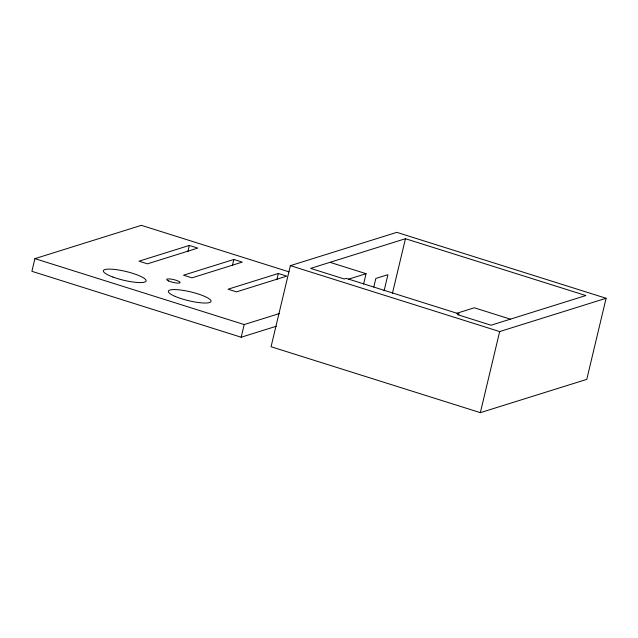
<?xml version="1.0" encoding="UTF-8"?>
<svg xmlns="http://www.w3.org/2000/svg" width="638" height="638" viewBox="0 0 638 638"><rect width="100%" height="100%" fill="white"/><g stroke="black" fill="none" stroke-linecap="round" stroke-linejoin="round"><path stroke-width="0.96" d="M289.086 271.876L141.357 225.342L34.915 258.637L31.9 271.31L241.18 337.231L276.342 326.233M187.867 251.651L189.342 245.439L197.764 248.094L147.45 263.837L139.028 261.181L189.342 245.439M232.368 265.663L233.851 259.459L242.265 262.106L191.95 277.849L183.529 275.201L233.851 259.459M241.18 337.231L244.194 324.559L279.356 313.561M276.868 279.683L278.351 273.479L286.765 276.126L236.451 291.869L228.037 289.213L278.351 273.479M290.386 265.647L271.062 346.737L480.342 412.658L586.785 379.363L606.1 298.273L396.82 232.352L290.386 265.647L499.666 331.569L606.1 298.273M363.596 284.014L366.06 273.694L329.974 262.322M373.788 287.02L375.83 278.463L387.928 274.683L384.076 290.84M392.378 293.56L405.449 238.716L585.859 295.546L491.037 325.213L457.358 314.598L459.296 313.992L346.235 278.383L344.297 278.989L310.626 268.383L405.449 238.716M480.342 412.658L499.666 331.569M348.643 279.141L366.06 273.694M456.888 313.234L474.305 307.787L510.384 319.152M34.915 258.637L244.194 324.559M168.679 280.967A6.922 1.428 13.4 0 0 179.94 282.857A6.922 1.428 13.4 0 0 171.654 279.189A6.922 1.428 13.4 0 0 168.679 280.967M175.235 296.439A21.963 4.53 13.4 0 0 210.572 302.061A21.963 4.53 13.4 0 0 183.266 290.41A21.963 4.53 13.4 0 0 175.235 296.439M112.95 277.044A21.963 4.53 13.4 0 0 146.094 280.983A21.963 4.53 13.4 0 0 115.183 269.507A21.963 4.53 13.4 0 0 112.95 277.044"/></g></svg>
